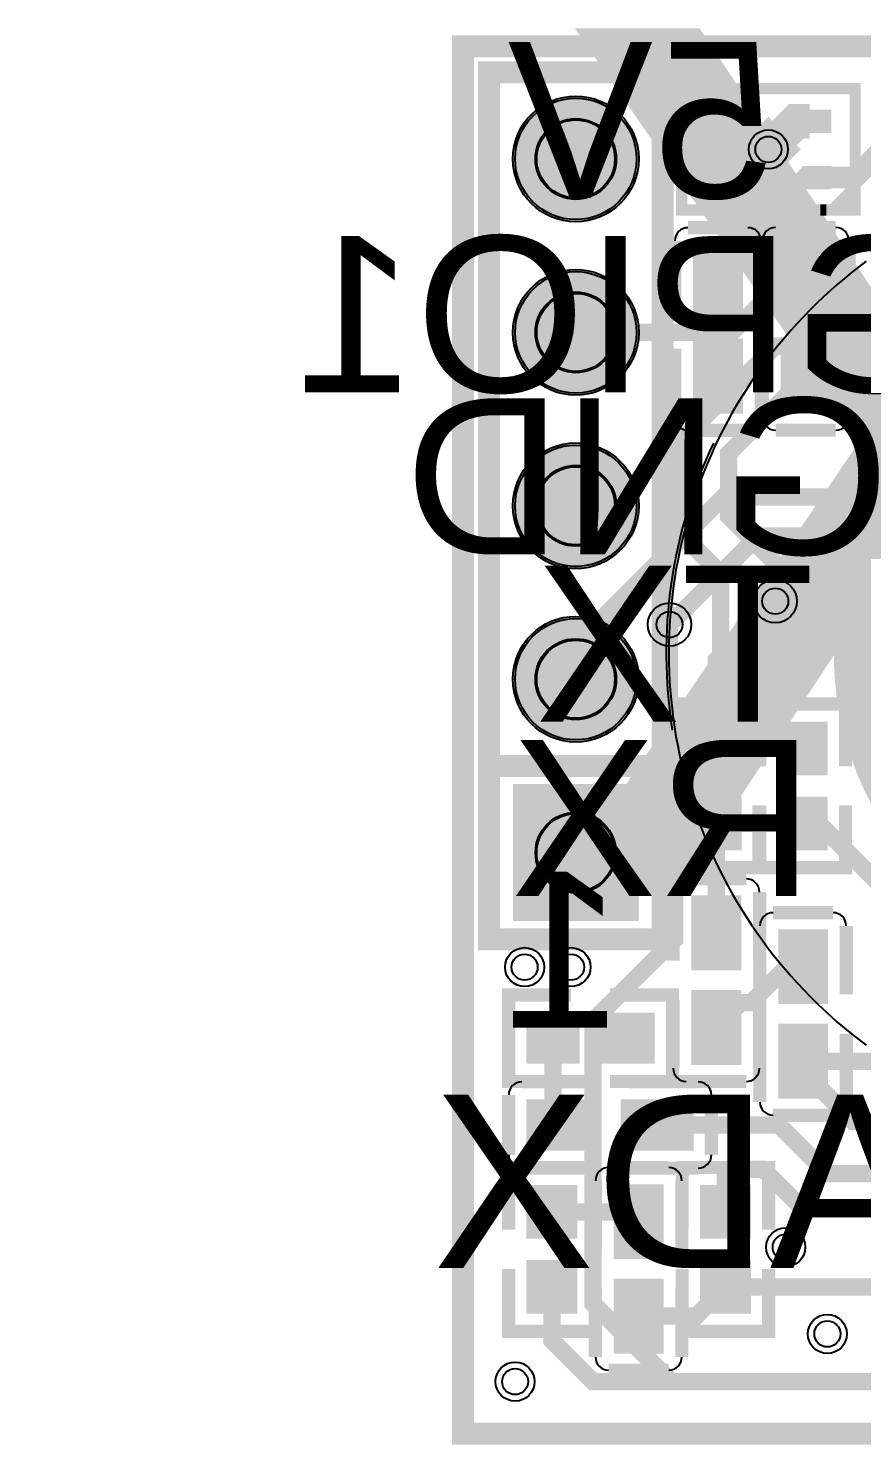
# Model space of a CAD drawing. Header units: millimetres. Extents: x -5 to 16.1, y -0.1 to 16.2.
# Drawn here: x -5.01 to 4.6, y -0.13 to 16.21 of the extents above; entities that cross this region are included whole.
import ezdxf

# ---------------------------------------------------------------- set-up
doc = ezdxf.new("R2010")
doc.units = ezdxf.units.MM
for name, color, linetype, true_color in [('BoardOutLine', 7, 'Continuous', 0xff00ff), ('BottomLayer', 7, 'Continuous', 0x0000ff), ('BottomPasteMaskLayer', 7, 'Continuous', 0x800000), ('BottomSilkLayer', 7, 'Continuous', 0x66cc33), ('BottomSolderMaskLayer', 7, 'Continuous', 0xaa00ff), ('Hole', 7, 'Continuous', 0x222222), ('Multi-Layer', 7, 'Continuous', 0xc0c0c0), ('TopLayer', 7, 'Continuous', 0xff0000), ('TopPasteMaskLayer', 7, 'Continuous', 0x808080), ('TopSilkLayer', 7, 'Continuous', 0xffcc00), ('TopSolderMaskLayer', 7, 'Continuous', 0x800080), ('内走线层', 7, 'Continuous', 0x008000)]:
    doc.layers.add(name, color=color, linetype=linetype, true_color=true_color)
doc.styles.get("Standard").update_dxf_attribs({"font": 'arial.ttf'})

msp = doc.modelspace()

# ---------------------------------------------------------------- hatches: boundary and pattern name
at = {"layer": 'BottomLayer'}
msp.add_hatch(color=256, dxfattribs=at).paths.add_polyline_path([(11.7, 9), (11.699, 8.913), (11.696, 8.827), (11.691, 8.74), (11.684, 8.654), (11.675, 8.567), (11.663, 8.481), (11.65, 8.396), (11.635, 8.31), (11.618, 8.225), (11.599, 8.14), (11.578, 8.056), (11.555, 7.973), (11.529, 7.89), (11.502, 7.807), (11.474, 7.725), (11.443, 7.644), (11.41, 7.564), (11.375, 7.485), (11.339, 7.406), (11.301, 7.328), (11.261, 7.251), (11.219, 7.175), (11.175, 7.1), (11.13, 7.026), (11.082, 6.953), (11.034, 6.882), (10.983, 6.811), (10.931, 6.742), (10.877, 6.674), (10.822, 6.607), (10.765, 6.541), (10.707, 6.477), (10.647, 6.415), (10.585, 6.353), (10.523, 6.293), (10.459, 6.235), (10.393, 6.178), (10.326, 6.123), (10.258, 6.069), (10.189, 6.017), (10.118, 5.966), (10.047, 5.918), (9.974, 5.87), (9.9, 5.825), (9.825, 5.781), (9.749, 5.739), (9.672, 5.699), (9.594, 5.661), (9.515, 5.625), (9.436, 5.59), (9.356, 5.557), (9.275, 5.526), (9.193, 5.498), (9.11, 5.471), (9.027, 5.445), (8.944, 5.422), (8.859, 5.401), (8.775, 5.382), (8.69, 5.365), (8.604, 5.35), (8.519, 5.337), (8.433, 5.325), (8.346, 5.316), (8.26, 5.309), (8.173, 5.304), (8.087, 5.301), (8, 5.3), (7.913, 5.301), (7.827, 5.304), (7.74, 5.309), (7.654, 5.316), (7.567, 5.325), (7.481, 5.337), (7.395, 5.35), (7.31, 5.365), (7.225, 5.382), (7.14, 5.401), (7.056, 5.422), (6.973, 5.445), (6.89, 5.471), (6.807, 5.498), (6.725, 5.526), (6.644, 5.557), (6.564, 5.59), (6.484, 5.625), (6.406, 5.661), (6.328, 5.699), (6.251, 5.739), (6.175, 5.781), (6.1, 5.825), (6.026, 5.87), (5.953, 5.918), (5.882, 5.966), (5.811, 6.017), (5.742, 6.069), (5.674, 6.123), (5.607, 6.178), (5.541, 6.235), (5.477, 6.293), (5.415, 6.353), (5.353, 6.415), (5.293, 6.477), (5.235, 6.541), (5.178, 6.607), (5.123, 6.674), (5.069, 6.742), (5.017, 6.811), (4.966, 6.882), (4.918, 6.953), (4.87, 7.026), (4.825, 7.1), (4.781, 7.175), (4.739, 7.251), (4.699, 7.328), (4.661, 7.406), (4.625, 7.485), (4.59, 7.564), (4.557, 7.644), (4.526, 7.725), (4.498, 7.807), (4.471, 7.89), (4.445, 7.973), (4.422, 8.056), (4.401, 8.14), (4.382, 8.225), (4.365, 8.31), (4.35, 8.396), (4.337, 8.481), (4.325, 8.567), (4.316, 8.654), (4.309, 8.74), (4.304, 8.827), (4.301, 8.913), (4.3, 9), (4.301, 9.087), (4.304, 9.173), (4.309, 9.26), (4.316, 9.346), (4.325, 9.433), (4.337, 9.519), (4.35, 9.605), (4.365, 9.69), (4.382, 9.775), (4.401, 9.86), (4.422, 9.944), (4.445, 10.027), (4.471, 10.11), (4.498, 10.193), (4.526, 10.275), (4.557, 10.356), (4.59, 10.436), (4.625, 10.515), (4.661, 10.594), (4.699, 10.672), (4.739, 10.749), (4.781, 10.825), (4.825, 10.9), (4.87, 10.974), (4.918, 11.047), (4.966, 11.118), (5.017, 11.189), (5.069, 11.258), (5.123, 11.326), (5.178, 11.393), (5.235, 11.459), (5.293, 11.523), (5.353, 11.585), (5.415, 11.647), (5.477, 11.707), (5.541, 11.765), (5.607, 11.822), (5.674, 11.877), (5.742, 11.931), (5.811, 11.983), (5.882, 12.034), (5.953, 12.082), (6.026, 12.13), (6.1, 12.175), (6.175, 12.219), (6.251, 12.261), (6.328, 12.301), (6.406, 12.339), (6.484, 12.375), (6.564, 12.41), (6.644, 12.443), (6.725, 12.474), (6.807, 12.502), (6.89, 12.529), (6.973, 12.555), (7.056, 12.578), (7.14, 12.599), (7.225, 12.618), (7.31, 12.635), (7.395, 12.65), (7.481, 12.663), (7.567, 12.675), (7.654, 12.684), (7.74, 12.691), (7.827, 12.696), (7.913, 12.699), (8, 12.7), (8.087, 12.699), (8.173, 12.696), (8.26, 12.691), (8.346, 12.684), (8.433, 12.675), (8.519, 12.663), (8.604, 12.65), (8.69, 12.635), (8.775, 12.618), (8.859, 12.599), (8.944, 12.578), (9.027, 12.555), (9.11, 12.529), (9.193, 12.502), (9.275, 12.474), (9.356, 12.443), (9.436, 12.41), (9.515, 12.375), (9.594, 12.339), (9.672, 12.301), (9.749, 12.261), (9.825, 12.219), (9.9, 12.175), (9.974, 12.13), (10.047, 12.082), (10.118, 12.034), (10.189, 11.983), (10.258, 11.931), (10.326, 11.877), (10.393, 11.822), (10.459, 11.765), (10.523, 11.707), (10.585, 11.647), (10.647, 11.585), (10.707, 11.523), (10.765, 11.459), (10.822, 11.393), (10.877, 11.326), (10.931, 11.258), (10.983, 11.189), (11.034, 11.118), (11.082, 11.047), (11.13, 10.974), (11.175, 10.9), (11.219, 10.825), (11.261, 10.749), (11.301, 10.672), (11.339, 10.594), (11.375, 10.515), (11.41, 10.436), (11.443, 10.356), (11.474, 10.275), (11.502, 10.193), (11.529, 10.11), (11.555, 10.027), (11.578, 9.944), (11.599, 9.86), (11.618, 9.775), (11.635, 9.69), (11.65, 9.605), (11.663, 9.519), (11.675, 9.433), (11.684, 9.346), (11.691, 9.26), (11.696, 9.173), (11.699, 9.087), (11.7, 9), (11.7, 9)])
at = {"layer": 'BottomPasteMaskLayer'}
msp.add_hatch(color=256, dxfattribs=at).paths.add_polyline_path([(11.7, 9), (11.699, 8.913), (11.696, 8.827), (11.691, 8.74), (11.684, 8.654), (11.675, 8.567), (11.663, 8.481), (11.65, 8.396), (11.635, 8.31), (11.618, 8.225), (11.599, 8.14), (11.578, 8.056), (11.555, 7.973), (11.529, 7.89), (11.502, 7.807), (11.474, 7.725), (11.443, 7.644), (11.41, 7.564), (11.375, 7.485), (11.339, 7.406), (11.301, 7.328), (11.261, 7.251), (11.219, 7.175), (11.175, 7.1), (11.13, 7.026), (11.082, 6.953), (11.034, 6.882), (10.983, 6.811), (10.931, 6.742), (10.877, 6.674), (10.822, 6.607), (10.765, 6.541), (10.707, 6.477), (10.647, 6.415), (10.585, 6.353), (10.523, 6.293), (10.459, 6.235), (10.393, 6.178), (10.326, 6.123), (10.258, 6.069), (10.189, 6.017), (10.118, 5.966), (10.047, 5.918), (9.974, 5.87), (9.9, 5.825), (9.825, 5.781), (9.749, 5.739), (9.672, 5.699), (9.594, 5.661), (9.515, 5.625), (9.436, 5.59), (9.356, 5.557), (9.275, 5.526), (9.193, 5.498), (9.11, 5.471), (9.027, 5.445), (8.944, 5.422), (8.859, 5.401), (8.775, 5.382), (8.69, 5.365), (8.604, 5.35), (8.519, 5.337), (8.433, 5.325), (8.346, 5.316), (8.26, 5.309), (8.173, 5.304), (8.087, 5.301), (8, 5.3), (7.913, 5.301), (7.827, 5.304), (7.74, 5.309), (7.654, 5.316), (7.567, 5.325), (7.481, 5.337), (7.395, 5.35), (7.31, 5.365), (7.225, 5.382), (7.14, 5.401), (7.056, 5.422), (6.973, 5.445), (6.89, 5.471), (6.807, 5.498), (6.725, 5.526), (6.644, 5.557), (6.564, 5.59), (6.484, 5.625), (6.406, 5.661), (6.328, 5.699), (6.251, 5.739), (6.175, 5.781), (6.1, 5.825), (6.026, 5.87), (5.953, 5.918), (5.882, 5.966), (5.811, 6.017), (5.742, 6.069), (5.674, 6.123), (5.607, 6.178), (5.541, 6.235), (5.477, 6.293), (5.415, 6.353), (5.353, 6.415), (5.293, 6.477), (5.235, 6.541), (5.178, 6.607), (5.123, 6.674), (5.069, 6.742), (5.017, 6.811), (4.966, 6.882), (4.918, 6.953), (4.87, 7.026), (4.825, 7.1), (4.781, 7.175), (4.739, 7.251), (4.699, 7.328), (4.661, 7.406), (4.625, 7.485), (4.59, 7.564), (4.557, 7.644), (4.526, 7.725), (4.498, 7.807), (4.471, 7.89), (4.445, 7.973), (4.422, 8.056), (4.401, 8.14), (4.382, 8.225), (4.365, 8.31), (4.35, 8.396), (4.337, 8.481), (4.325, 8.567), (4.316, 8.654), (4.309, 8.74), (4.304, 8.827), (4.301, 8.913), (4.3, 9), (4.301, 9.087), (4.304, 9.173), (4.309, 9.26), (4.316, 9.346), (4.325, 9.433), (4.337, 9.519), (4.35, 9.605), (4.365, 9.69), (4.382, 9.775), (4.401, 9.86), (4.422, 9.944), (4.445, 10.027), (4.471, 10.11), (4.498, 10.193), (4.526, 10.275), (4.557, 10.356), (4.59, 10.436), (4.625, 10.515), (4.661, 10.594), (4.699, 10.672), (4.739, 10.749), (4.781, 10.825), (4.825, 10.9), (4.87, 10.974), (4.918, 11.047), (4.966, 11.118), (5.017, 11.189), (5.069, 11.258), (5.123, 11.326), (5.178, 11.393), (5.235, 11.459), (5.293, 11.523), (5.353, 11.585), (5.415, 11.647), (5.477, 11.707), (5.541, 11.765), (5.607, 11.822), (5.674, 11.877), (5.742, 11.931), (5.811, 11.983), (5.882, 12.034), (5.953, 12.082), (6.026, 12.13), (6.1, 12.175), (6.175, 12.219), (6.251, 12.261), (6.328, 12.301), (6.406, 12.339), (6.484, 12.375), (6.564, 12.41), (6.644, 12.443), (6.725, 12.474), (6.807, 12.502), (6.89, 12.529), (6.973, 12.555), (7.056, 12.578), (7.14, 12.599), (7.225, 12.618), (7.31, 12.635), (7.395, 12.65), (7.481, 12.663), (7.567, 12.675), (7.654, 12.684), (7.74, 12.691), (7.827, 12.696), (7.913, 12.699), (8, 12.7), (8.087, 12.699), (8.173, 12.696), (8.26, 12.691), (8.346, 12.684), (8.433, 12.675), (8.519, 12.663), (8.604, 12.65), (8.69, 12.635), (8.775, 12.618), (8.859, 12.599), (8.944, 12.578), (9.027, 12.555), (9.11, 12.529), (9.193, 12.502), (9.275, 12.474), (9.356, 12.443), (9.436, 12.41), (9.515, 12.375), (9.594, 12.339), (9.672, 12.301), (9.749, 12.261), (9.825, 12.219), (9.9, 12.175), (9.974, 12.13), (10.047, 12.082), (10.118, 12.034), (10.189, 11.983), (10.258, 11.931), (10.326, 11.877), (10.393, 11.822), (10.459, 11.765), (10.523, 11.707), (10.585, 11.647), (10.647, 11.585), (10.707, 11.523), (10.765, 11.459), (10.822, 11.393), (10.877, 11.326), (10.931, 11.258), (10.983, 11.189), (11.034, 11.118), (11.082, 11.047), (11.13, 10.974), (11.175, 10.9), (11.219, 10.825), (11.261, 10.749), (11.301, 10.672), (11.339, 10.594), (11.375, 10.515), (11.41, 10.436), (11.443, 10.356), (11.474, 10.275), (11.502, 10.193), (11.529, 10.11), (11.555, 10.027), (11.578, 9.944), (11.599, 9.86), (11.618, 9.775), (11.635, 9.69), (11.65, 9.605), (11.663, 9.519), (11.675, 9.433), (11.684, 9.346), (11.691, 9.26), (11.696, 9.173), (11.699, 9.087), (11.7, 9), (11.7, 9)])
at = {"layer": 'BottomSolderMaskLayer'}
for points in [[(0.575, 14.7, 1), (2.026, 14.7, 1)], [(0.575, 12.7, 1), (2.026, 12.7, 1)], [(11.725, 9), (11.724, 8.913), (11.721, 8.825), (11.716, 8.738), (11.709, 8.651), (11.7, 8.564), (11.689, 8.478), (11.675, 8.391), (11.66, 8.305), (11.643, 8.22), (11.623, 8.135), (11.602, 8.05), (11.579, 7.966), (11.554, 7.882), (11.527, 7.799), (11.497, 7.717), (11.466, 7.635), (11.433, 7.554), (11.399, 7.474), (11.362, 7.395), (11.323, 7.316), (11.283, 7.239), (11.241, 7.163), (11.197, 7.087), (11.151, 7.013), (11.104, 6.939), (11.054, 6.867), (11.004, 6.796), (10.951, 6.726), (10.897, 6.658), (10.841, 6.591), (10.784, 6.525), (10.725, 6.46), (10.665, 6.397), (10.603, 6.335), (10.54, 6.275), (10.475, 6.216), (10.409, 6.159), (10.342, 6.103), (10.274, 6.049), (10.204, 5.996), (10.133, 5.946), (10.061, 5.896), (9.987, 5.849), (9.913, 5.803), (9.837, 5.759), (9.761, 5.717), (9.683, 5.677), (9.605, 5.638), (9.526, 5.601), (9.446, 5.567), (9.365, 5.534), (9.283, 5.503), (9.201, 5.473), (9.118, 5.446), (9.034, 5.421), (8.95, 5.398), (8.865, 5.377), (8.78, 5.357), (8.695, 5.34), (8.609, 5.325), (8.522, 5.311), (8.436, 5.3), (8.349, 5.291), (8.262, 5.284), (8.175, 5.279), (8.087, 5.276), (8, 5.275), (7.913, 5.276), (7.825, 5.279), (7.738, 5.284), (7.651, 5.291), (7.564, 5.3), (7.478, 5.311), (7.391, 5.325), (7.305, 5.34), (7.22, 5.357), (7.135, 5.377), (7.05, 5.398), (6.966, 5.421), (6.882, 5.446), (6.799, 5.473), (6.717, 5.503), (6.635, 5.534), (6.554, 5.567), (6.474, 5.601), (6.395, 5.638), (6.316, 5.677), (6.239, 5.717), (6.163, 5.759), (6.087, 5.803), (6.013, 5.849), (5.939, 5.896), (5.867, 5.946), (5.796, 5.996), (5.726, 6.049), (5.658, 6.103), (5.59, 6.159), (5.525, 6.216), (5.46, 6.275), (5.397, 6.335), (5.335, 6.397), (5.275, 6.46), (5.216, 6.525), (5.159, 6.591), (5.103, 6.658), (5.049, 6.726), (4.996, 6.796), (4.946, 6.867), (4.896, 6.939), (4.849, 7.013), (4.803, 7.087), (4.759, 7.163), (4.717, 7.239), (4.677, 7.316), (4.638, 7.395), (4.601, 7.474), (4.567, 7.554), (4.534, 7.635), (4.503, 7.717), (4.473, 7.799), (4.446, 7.882), (4.421, 7.966), (4.398, 8.05), (4.376, 8.135), (4.357, 8.22), (4.34, 8.305), (4.325, 8.391), (4.311, 8.478), (4.3, 8.564), (4.291, 8.651), (4.284, 8.738), (4.279, 8.825), (4.276, 8.913), (4.275, 9), (4.276, 9.087), (4.279, 9.175), (4.284, 9.262), (4.291, 9.349), (4.3, 9.436), (4.311, 9.522), (4.325, 9.609), (4.34, 9.695), (4.357, 9.78), (4.376, 9.865), (4.398, 9.95), (4.421, 10.034), (4.446, 10.118), (4.473, 10.201), (4.503, 10.283), (4.534, 10.365), (4.567, 10.446), (4.601, 10.526), (4.638, 10.605), (4.677, 10.684), (4.717, 10.761), (4.759, 10.837), (4.803, 10.913), (4.849, 10.987), (4.896, 11.061), (4.946, 11.133), (4.996, 11.204), (5.049, 11.274), (5.103, 11.342), (5.159, 11.409), (5.216, 11.475), (5.275, 11.54), (5.335, 11.603), (5.397, 11.665), (5.46, 11.725), (5.525, 11.784), (5.59, 11.841), (5.658, 11.897), (5.726, 11.951), (5.796, 12.004), (5.867, 12.054), (5.939, 12.104), (6.013, 12.151), (6.087, 12.197), (6.163, 12.241), (6.239, 12.283), (6.316, 12.323), (6.395, 12.362), (6.474, 12.399), (6.554, 12.433), (6.635, 12.466), (6.717, 12.497), (6.799, 12.527), (6.882, 12.554), (6.966, 12.579), (7.05, 12.602), (7.135, 12.623), (7.22, 12.643), (7.305, 12.66), (7.391, 12.675), (7.478, 12.689), (7.564, 12.7), (7.651, 12.709), (7.738, 12.716), (7.825, 12.721), (7.913, 12.724), (8, 12.725), (8.087, 12.724), (8.175, 12.721), (8.262, 12.716), (8.349, 12.709), (8.436, 12.7), (8.522, 12.689), (8.609, 12.675), (8.695, 12.66), (8.78, 12.643), (8.865, 12.623), (8.95, 12.602), (9.034, 12.579), (9.118, 12.554), (9.201, 12.527), (9.283, 12.497), (9.365, 12.466), (9.446, 12.433), (9.526, 12.399), (9.605, 12.362), (9.683, 12.323), (9.761, 12.283), (9.837, 12.241), (9.913, 12.197), (9.987, 12.151), (10.061, 12.104), (10.133, 12.054), (10.204, 12.004), (10.274, 11.951), (10.342, 11.897), (10.409, 11.841), (10.475, 11.784), (10.54, 11.725), (10.603, 11.665), (10.665, 11.603), (10.725, 11.54), (10.784, 11.475), (10.841, 11.409), (10.897, 11.342), (10.951, 11.274), (11.004, 11.204), (11.054, 11.133), (11.104, 11.061), (11.151, 10.987), (11.197, 10.913), (11.241, 10.837), (11.283, 10.761), (11.323, 10.684), (11.362, 10.605), (11.399, 10.526), (11.433, 10.446), (11.466, 10.365), (11.497, 10.283), (11.527, 10.201), (11.554, 10.118), (11.579, 10.034), (11.602, 9.95), (11.623, 9.865), (11.643, 9.78), (11.66, 9.695), (11.675, 9.609), (11.689, 9.522), (11.7, 9.436), (11.709, 9.349), (11.716, 9.262), (11.721, 9.175), (11.724, 9.087), (11.725, 9), (11.725, 9)], [(0.575, 10.7, 1), (2.026, 10.7, 1)], [(0.575, 8.7, 1), (2.026, 8.7, 1)], [(0.577, 5.91), (0.577, 7.49), (2.023, 7.49), (2.023, 5.91)]]:
    msp.add_hatch(color=256, dxfattribs=at).paths.add_polyline_path(points)
at = {"layer": 'Multi-Layer'}
for points in [[(0.6, 14.7, 1), (2, 14.7, 1)], [(0.6, 12.7, 1), (2, 12.7, 1)], [(0.6, 10.7, 1), (2, 10.7, 1)], [(0.6, 8.7, 1), (2, 8.7, 1)], [(0.6, 5.938), (0.6, 7.462), (2, 7.462), (2, 5.938)]]:
    msp.add_hatch(color=256, dxfattribs=at).paths.add_polyline_path(points)
at = {"layer": 'TopLayer'}
for points in [[(2.82, 15.025), (2.82, 15.245), (2.82, 15.245), (3.27, 15.245), (3.27, 15.245), (3.27, 15.185), (3.27, 15.185), (3.11, 15.025), (3.11, 15.025), (2.82, 15.025)], [(4.22, 15.025), (4.22, 15.245), (4.22, 15.245), (3.77, 15.245), (3.77, 15.245), (3.77, 15.185), (3.77, 15.185), (3.93, 15.025), (3.93, 15.025), (4.22, 15.025)], [(3.181, 14.81), (3.52, 14.471), (3.52, 14.471), (3.859, 14.81), (3.859, 14.81), (3.52, 15.149), (3.52, 15.149), (3.181, 14.81)], [(2.82, 14.595), (2.82, 14.375), (2.82, 14.375), (3.27, 14.375), (3.27, 14.375), (3.27, 14.435), (3.27, 14.435), (3.11, 14.595), (3.11, 14.595), (2.82, 14.595)], [(4.22, 14.595), (4.22, 14.375), (4.22, 14.375), (3.77, 14.375), (3.77, 14.375), (3.77, 14.435), (3.77, 14.435), (3.93, 14.595), (3.93, 14.595), (4.22, 14.595)], [(2.669, 12.889), (3.209, 12.889), (3.209, 13.679), (2.669, 13.679)], [(4.22, 12.891), (3.68, 12.891), (3.68, 13.681), (4.22, 13.681)], [(2.669, 12.589), (3.209, 12.589), (3.209, 11.799), (2.669, 11.799)], [(4.22, 12.591), (3.68, 12.591), (3.68, 11.801), (4.22, 11.801)], [(3.19, 7.62), (2.65, 7.62), (2.65, 8.186), (3.19, 8.186)], [(3.64, 7.62), (4.18, 7.62), (4.18, 8.186), (3.64, 8.186)], [(3.19, 7.32), (2.65, 7.32), (2.65, 6.754), (3.19, 6.754)], [(3.64, 7.32), (4.18, 7.32), (4.18, 6.754), (3.64, 6.754)], [(3.19, 5.38), (2.65, 5.38), (2.65, 6.17), (3.19, 6.17)], [(4.19, 4.99), (3.65, 4.99), (3.65, 5.78), (4.19, 5.78)], [(3.19, 5.08), (2.65, 5.08), (2.65, 4.29), (3.19, 4.29)], [(1.32, 4.83), (1.32, 4.29), (0.754, 4.29), (0.754, 4.83)], [(1.62, 4.83), (1.62, 4.29), (2.186, 4.29), (2.186, 4.83)], [(4.19, 4.69), (3.65, 4.69), (3.65, 3.9), (4.19, 3.9)], [(1.544, 3.29), (1.544, 3.83), (0.754, 3.83), (0.754, 3.29)], [(1.845, 3.29), (1.845, 3.83), (2.635, 3.83), (2.635, 3.29)], [(1.294, 2.274), (0.754, 2.274), (0.754, 2.84), (1.294, 2.84)], [(2.294, 2.05), (1.754, 2.05), (1.754, 2.84), (2.294, 2.84)], [(2.754, 2.274), (3.294, 2.274), (3.294, 2.84), (2.754, 2.84)], [(1.294, 1.974), (0.754, 1.974), (0.754, 1.409), (1.294, 1.409)], [(2.754, 1.974), (3.294, 1.974), (3.294, 1.409), (2.754, 1.409)], [(2.294, 1.75), (1.754, 1.75), (1.754, 0.96), (2.294, 0.96)]]:
    msp.add_hatch(color=256, dxfattribs=at).paths.add_polyline_path(points)
at = {"layer": 'TopPasteMaskLayer'}
for points in [[(2.82, 15.025), (2.82, 15.245), (2.82, 15.245), (3.27, 15.245), (3.27, 15.245), (3.27, 15.185), (3.27, 15.185), (3.11, 15.025), (3.11, 15.025), (2.82, 15.025)], [(4.22, 15.025), (4.22, 15.245), (4.22, 15.245), (3.77, 15.245), (3.77, 15.245), (3.77, 15.185), (3.77, 15.185), (3.93, 15.025), (3.93, 15.025), (4.22, 15.025)], [(3.181, 14.81), (3.52, 14.471), (3.52, 14.471), (3.859, 14.81), (3.859, 14.81), (3.52, 15.149), (3.52, 15.149), (3.181, 14.81)], [(2.82, 14.595), (2.82, 14.375), (2.82, 14.375), (3.27, 14.375), (3.27, 14.375), (3.27, 14.435), (3.27, 14.435), (3.11, 14.595), (3.11, 14.595), (2.82, 14.595)], [(4.22, 14.595), (4.22, 14.375), (4.22, 14.375), (3.77, 14.375), (3.77, 14.375), (3.77, 14.435), (3.77, 14.435), (3.93, 14.595), (3.93, 14.595), (4.22, 14.595)], [(3.164, 12.919), (2.714, 12.919), (2.664, 12.989), (2.664, 13.469), (2.714, 13.519), (3.164, 13.519), (3.214, 13.469), (3.214, 12.989)], [(3.725, 13.521), (4.175, 13.521), (4.225, 13.471), (4.225, 12.991), (4.175, 12.921), (3.725, 12.921), (3.675, 12.991), (3.675, 13.471)], [(3.164, 11.959), (2.714, 11.959), (2.664, 12.009), (2.664, 12.489), (2.714, 12.559), (3.164, 12.559), (3.214, 12.489), (3.214, 12.009)], [(3.725, 12.561), (4.175, 12.561), (4.225, 12.491), (4.225, 12.011), (4.175, 11.961), (3.725, 11.961), (3.675, 12.011), (3.675, 12.491)], [(3.15, 7.605), (2.69, 7.605), (2.65, 7.645), (2.65, 8.146), (2.69, 8.186), (3.15, 8.186), (3.19, 8.146), (3.19, 7.645)], [(3.68, 7.605), (4.14, 7.605), (4.18, 7.645), (4.18, 8.146), (4.14, 8.186), (3.68, 8.186), (3.64, 8.146), (3.64, 7.645)], [(3.15, 7.335), (2.69, 7.335), (2.65, 7.295), (2.65, 6.794), (2.69, 6.754), (3.15, 6.754), (3.19, 6.794), (3.19, 7.295)], [(3.68, 7.335), (4.14, 7.335), (4.18, 7.295), (4.18, 6.794), (4.14, 6.754), (3.68, 6.754), (3.64, 6.794), (3.64, 7.295)], [(2.695, 6.01), (3.145, 6.01), (3.195, 5.96), (3.195, 5.48), (3.145, 5.41), (2.695, 5.41), (2.645, 5.48), (2.645, 5.96)], [(3.695, 5.62), (4.145, 5.62), (4.195, 5.57), (4.195, 5.09), (4.145, 5.02), (3.695, 5.02), (3.645, 5.09), (3.645, 5.57)], [(2.695, 5.05), (3.145, 5.05), (3.195, 4.98), (3.195, 4.5), (3.145, 4.45), (2.695, 4.45), (2.645, 4.5), (2.645, 4.98)], [(1.335, 4.79), (1.335, 4.33), (1.295, 4.29), (0.794, 4.29), (0.754, 4.33), (0.754, 4.79), (0.794, 4.83), (1.295, 4.83)], [(1.605, 4.79), (1.605, 4.33), (1.645, 4.29), (2.146, 4.29), (2.186, 4.33), (2.186, 4.79), (2.146, 4.83), (1.645, 4.83)], [(3.695, 4.66), (4.145, 4.66), (4.195, 4.59), (4.195, 4.11), (4.145, 4.06), (3.695, 4.06), (3.645, 4.11), (3.645, 4.59)], [(1.514, 3.785), (1.514, 3.335), (1.444, 3.285), (0.964, 3.285), (0.914, 3.335), (0.914, 3.785), (0.964, 3.835), (1.444, 3.835)], [(2.474, 3.785), (2.474, 3.335), (2.424, 3.285), (1.944, 3.285), (1.874, 3.335), (1.874, 3.785), (1.944, 3.835), (2.424, 3.835)], [(1.254, 2.259), (0.794, 2.259), (0.754, 2.299), (0.754, 2.8), (0.794, 2.84), (1.254, 2.84), (1.294, 2.8), (1.294, 2.299)], [(2.794, 2.259), (3.254, 2.259), (3.294, 2.299), (3.294, 2.8), (3.254, 2.84), (2.794, 2.84), (2.754, 2.8), (2.754, 2.299)], [(1.799, 2.68), (2.249, 2.68), (2.299, 2.63), (2.299, 2.15), (2.249, 2.08), (1.799, 2.08), (1.749, 2.15), (1.749, 2.63)], [(1.254, 1.989), (0.794, 1.989), (0.754, 1.949), (0.754, 1.449), (0.794, 1.409), (1.254, 1.409), (1.294, 1.449), (1.294, 1.949)], [(2.794, 1.989), (3.254, 1.989), (3.294, 1.949), (3.294, 1.449), (3.254, 1.409), (2.794, 1.409), (2.754, 1.449), (2.754, 1.949)], [(1.799, 1.72), (2.249, 1.72), (2.299, 1.65), (2.299, 1.17), (2.249, 1.12), (1.799, 1.12), (1.749, 1.17), (1.749, 1.65)]]:
    msp.add_hatch(color=256, dxfattribs=at).paths.add_polyline_path(points)
at = {"layer": 'TopSolderMaskLayer'}
for points in [[(0.575, 14.7, 1), (2.026, 14.7, 1)], [(2.795, 15), (2.795, 15.27), (2.795, 15.27), (3.295, 15.27), (3.295, 15.27), (3.295, 15.196), (3.295, 15.196), (3.117, 15), (3.117, 15), (2.795, 15)], [(4.245, 15), (4.245, 15.27), (4.245, 15.27), (3.745, 15.27), (3.745, 15.27), (3.745, 15.196), (3.745, 15.196), (3.923, 15), (3.923, 15), (4.245, 15)], [(3.145, 14.81), (3.52, 14.435), (3.52, 14.435), (3.895, 14.81), (3.895, 14.81), (3.52, 15.185), (3.52, 15.185), (3.145, 14.81)], [(2.795, 14.62), (2.795, 14.35), (2.795, 14.35), (3.295, 14.35), (3.295, 14.35), (3.295, 14.424), (3.295, 14.424), (3.117, 14.62), (3.117, 14.62), (2.795, 14.62)], [(4.245, 14.62), (4.245, 14.35), (4.245, 14.35), (3.745, 14.35), (3.745, 14.35), (3.745, 14.424), (3.745, 14.424), (3.923, 14.62), (3.923, 14.62), (4.245, 14.62)], [(2.652, 12.852), (3.226, 12.852), (3.226, 13.716), (2.652, 13.716)], [(4.237, 12.854), (3.663, 12.854), (3.663, 13.719), (4.237, 13.719)], [(0.575, 12.7, 1), (2.026, 12.7, 1)], [(2.652, 12.626), (3.226, 12.626), (3.226, 11.761), (2.652, 11.761)], [(4.237, 12.628), (3.663, 12.628), (3.663, 11.764), (4.237, 11.764)], [(0.575, 10.7, 1), (2.026, 10.7, 1)], [(0.575, 8.7, 1), (2.026, 8.7, 1)], [(3.214, 7.593), (2.626, 7.593), (2.626, 8.212), (3.214, 8.212)], [(3.616, 7.593), (4.204, 7.593), (4.204, 8.212), (3.616, 8.212)], [(0.577, 5.91), (0.577, 7.49), (2.023, 7.49), (2.023, 5.91)], [(3.214, 7.347), (2.626, 7.347), (2.626, 6.728), (3.214, 6.728)], [(3.616, 7.347), (4.204, 7.347), (4.204, 6.728), (3.616, 6.728)], [(3.207, 5.343), (2.633, 5.343), (2.633, 6.207), (3.207, 6.207)], [(4.207, 4.953), (3.633, 4.953), (3.633, 5.817), (4.207, 5.817)], [(3.207, 5.117), (2.633, 5.117), (2.633, 4.253), (3.207, 4.253)], [(1.345, 4.855), (1.345, 4.265), (0.729, 4.265), (0.729, 4.855)], [(1.595, 4.855), (1.595, 4.265), (2.211, 4.265), (2.211, 4.855)], [(4.207, 4.727), (3.633, 4.727), (3.633, 3.863), (4.207, 3.863)], [(1.57, 3.265), (1.57, 3.855), (0.729, 3.855), (0.729, 3.265)], [(1.819, 3.265), (1.819, 3.855), (2.66, 3.855), (2.66, 3.265)], [(1.319, 2.248), (0.73, 2.248), (0.73, 2.867), (1.319, 2.867)], [(2.312, 2.013), (1.737, 2.013), (1.737, 2.877), (2.312, 2.877)], [(2.73, 2.248), (3.319, 2.248), (3.319, 2.867), (2.73, 2.867)], [(1.319, 2.001), (0.73, 2.001), (0.73, 1.382), (1.319, 1.382)], [(2.73, 2.001), (3.319, 2.001), (3.319, 1.382), (2.73, 1.382)], [(2.312, 1.787), (1.737, 1.787), (1.737, 0.923), (2.312, 0.923)]]:
    msp.add_hatch(color=256, dxfattribs=at).paths.add_polyline_path(points)

# ---------------------------------------------------------------- linework, layer by layer
at = {"layer": 'BoardOutLine', "const_width": 0.254}
msp.add_lwpolyline([(16, 16), (16, 0), (0, 0), (0, 16), (16, 16)], close=True, dxfattribs=at)
at = {"layer": 'BottomLayer'}
msp.add_lwpolyline([(4.649, 13.521), (4.564, 13.456), (4.48, 13.39), (4.397, 13.322), (4.315, 13.253), (4.235, 13.182), (4.156, 13.109), (4.078, 13.035), (4.002, 12.96), (3.928, 12.883), (3.854, 12.805), (3.783, 12.725), (3.713, 12.644), (3.644, 12.562), (3.577, 12.478), (3.511, 12.394), (3.448, 12.307), (3.386, 12.22), (3.325, 12.132), (3.266, 12.042), (3.209, 11.952), (3.154, 11.86), (3.1, 11.767), (3.049, 11.673), (2.999, 11.578), (2.95, 11.483), (2.904, 11.386), (2.859, 11.289), (2.817, 11.19), (2.776, 11.091), (2.737, 10.992), (2.7, 10.891), (2.665, 10.79), (2.632, 10.688), (2.601, 10.585), (2.572, 10.482), (2.544, 10.379), (2.519, 10.275), (2.496, 10.17), (2.475, 10.065), (2.455, 9.96), (2.438, 9.854), (2.423, 9.748), (2.41, 9.641), (2.398, 9.535), (2.389, 9.428), (2.382, 9.321), (2.377, 9.214), (2.374, 9.107), (2.373, 9), (2.374, 8.893), (2.377, 8.786), (2.382, 8.679), (2.389, 8.572), (2.398, 8.465), (2.41, 8.359), (2.423, 8.252), (2.438, 8.146), (2.455, 8.04), (2.475, 7.935), (2.496, 7.83), (2.519, 7.726), (2.544, 7.621), (2.572, 7.518), (2.601, 7.415), (2.632, 7.312), (2.665, 7.21), (2.7, 7.109), (2.737, 7.009), (2.776, 6.909), (2.817, 6.81), (2.859, 6.711), (2.904, 6.614), (2.95, 6.517), (2.999, 6.422), (3.049, 6.327), (3.1, 6.233), (3.154, 6.14), (3.209, 6.049), (3.266, 5.958), (3.325, 5.868), (3.386, 5.78), (3.448, 5.693), (3.511, 5.606), (3.577, 5.522), (3.644, 5.438), (3.713, 5.356), (3.783, 5.275), (3.854, 5.195), (3.928, 5.117), (4.002, 5.04), (4.078, 4.965), (4.156, 4.891), (4.235, 4.818), (4.315, 4.747), (4.397, 4.678), (4.48, 4.61), (4.564, 4.544), (4.649, 4.479)], dxfattribs=at)
at = {"layer": 'BottomSilkLayer'}
msp.add_arc((8, 9), 5.658, 154.654, 189.0395, dxfattribs=at)
at = {"layer": 'BottomSolderMaskLayer'}
for centre, radius in [((1.3, 14.7), 0.725), ((1.3, 14.7), 0.466), ((1.3, 12.7), 0.725), ((1.3, 12.7), 0.466), ((1.3, 10.7), 0.725), ((1.3, 10.7), 0.466), ((1.3, 8.7), 0.725), ((1.3, 8.7), 0.466), ((1.3, 6.7), 0.465)]:
    msp.add_circle(centre, radius, dxfattribs=at)
at = {"layer": 'Hole'}
for centre in [(3.52, 14.81), (3.6, 9.6), (2.38, 9.33), (0.71, 5.38), (1.245, 5.38), (3.72, 2.15), (4.2, 1.15), (0.6, 0.6)]:
    msp.add_circle(centre, 0.15, dxfattribs=at)
at = {"layer": 'Multi-Layer'}
for centre, radius in [((1.3, 14.7), 0.7), ((1.3, 14.7), 0.45), ((3.52, 14.81), 0.225), ((1.3, 12.7), 0.7), ((1.3, 12.7), 0.45), ((1.3, 10.7), 0.7), ((1.3, 10.7), 0.45), ((3.6, 9.6), 0.25), ((2.38, 9.33), 0.25), ((1.3, 8.7), 0.7), ((1.3, 8.7), 0.45), ((1.3, 6.7), 0.45), ((0.71, 5.38), 0.225), ((1.245, 5.38), 0.225), ((3.72, 2.15), 0.225), ((4.2, 1.15), 0.225), ((0.6, 0.6), 0.225)]:
    msp.add_circle(centre, radius, dxfattribs=at)
at = {"layer": 'TopLayer'}
for points, const_width in [([(3.52, 14.81), (3.845, 15.135), (3.995, 15.135)], 0.4), ([(3.995, 14.485), (4.515, 14.485), (4.905, 14.875), (5.18, 14.875)], 0.25), ([(1.301, 8.7), (1.301, 9.101), (3, 10.801), (4.801, 10.801), (5.601, 11.601), (8.542, 11.601)], 0.2), ([(8.542, 11.199), (5.809, 11.199), (4.961, 10.351), (3.401, 10.351), (2.38, 9.33)], 0.2), ([(2.92, 7.903), (2.92, 8.92), (3.6, 9.6)], 0.2), ([(2.92, 7.037), (2.92, 5.775)], 0.2), ([(3.91, 7.037), (2.92, 7.037)], 0.2), ([(3.91, 7.037), (4.102, 7.037), (6.033, 5.107)], 0.2), ([(2.92, 4.685), (3.205, 4.97), (3.32, 4.97), (3.735, 5.385), (3.92, 5.385)], 0.2), ([(5.679, 4.753), (5.221, 4.295), (3.92, 4.295)], 0.2), ([(1.037, 4.56), (1.037, 3.672), (1.149, 3.56)], 0.2), ([(3.92, 4.295), (3.92, 4.18), (4.5, 3.6), (5.632, 3.6), (5.679, 3.647)], 0.2), ([(2.24, 3.56), (3.64, 3.56), (4.2, 3), (5.739, 3), (6.033, 3.293)], 0.2), ([(6.386, 2.94), (6.036, 2.59), (3.92, 2.59), (3.46, 3.05), (3.11, 3.05), (3.024, 2.964), (3.024, 2.557)], 0.2), ([(1.024, 2.557), (1.912, 2.557), (2.024, 2.445)], 0.2), ([(3.024, 1.692), (5.845, 1.692), (6.74, 2.586)], 0.2), ([(1.024, 1.692), (1.024, 1.075), (1.499, 0.6), (5.461, 0.6), (7.094, 2.233)], 0.2), ([(2.024, 1.355), (2.688, 1.355), (3.024, 1.692)], 0.2)]:
    msp.add_lwpolyline(points, dxfattribs=dict(at, const_width=const_width))
at = {"layer": 'TopSilkLayer', "const_width": 0.254}
msp.add_lwpolyline([(0.3, 5.7), (0.3, 15.7), (2.3, 15.7), (2.3, 5.7), (0.3, 5.7)], close=True, dxfattribs=at)
at = {"layer": 'TopSilkLayer'}
for points, const_width in [([(4.521, 14.377), (4.521, 15.51), (2.52, 15.51), (2.52, 14.111), (4.12, 14.111)], 0.13), ([(4.12, 14.111), (4.254, 14.111), (4.521, 14.377)], 0.13), ([(4.521, 14.377), (4.521, 14.11), (4.255, 14.11), (4.254, 14.111)], 0.13), ([(4.521, 14.11), (4.489, 14.11), (4.371, 14.228)], 0.13), ([(4.187, 14.111), (4.12, 14.111)], 0.13), ([(2.593, 13.907), (3.285, 13.907)], 0.152), ([(4.296, 13.91), (3.604, 13.91)], 0.152), ([(2.44, 12.965), (2.44, 13.755)], 0.152), ([(3.438, 13.755), (3.438, 12.965)], 0.152), ([(3.451, 13.758), (3.451, 12.967)], 0.152), ([(4.449, 12.967), (4.449, 13.758)], 0.152), ([(2.44, 12.512), (2.44, 11.722)], 0.152), ([(3.438, 11.722), (3.438, 12.512)], 0.152), ([(3.451, 11.725), (3.451, 12.515)], 0.152), ([(4.449, 12.515), (4.449, 11.725)], 0.152), ([(2.593, 11.57), (3.285, 11.57)], 0.152), ([(4.296, 11.573), (3.604, 11.573)], 0.152), ([(3.419, 7.696), (3.419, 8.414), (2.421, 8.414), (2.421, 7.696)], 0.152), ([(3.411, 7.696), (3.411, 8.414), (4.409, 8.414), (4.409, 7.696)], 0.152), ([(0.3, 7.7), (2.3, 7.7)], 0.254), ([(3.419, 7.244), (3.419, 6.526), (2.421, 6.526), (2.421, 7.244)], 0.152), ([(3.411, 7.244), (3.411, 6.526), (4.409, 6.526), (4.409, 7.244)], 0.152), ([(3.266, 6.399), (2.574, 6.399)], 0.152), ([(2.421, 6.246), (2.421, 5.456)], 0.152), ([(3.419, 5.456), (3.419, 6.246)], 0.152), ([(4.266, 6.009), (3.574, 6.009)], 0.152), ([(3.421, 5.856), (3.421, 5.066)], 0.152), ([(4.419, 5.066), (4.419, 5.856)], 0.152), ([(1.244, 5.059), (0.526, 5.059), (0.526, 4.061), (1.244, 4.061)], 0.152), ([(1.696, 5.059), (2.414, 5.059), (2.414, 4.061), (1.696, 4.061)], 0.152), ([(2.421, 4.214), (2.421, 5.004)], 0.152), ([(3.419, 5.004), (3.419, 4.214)], 0.152), ([(3.421, 3.824), (3.421, 4.614)], 0.152), ([(4.419, 4.614), (4.419, 3.824)], 0.152), ([(0.678, 4.059), (1.468, 4.059)], 0.152), ([(2.711, 4.059), (1.921, 4.059)], 0.152), ([(3.266, 4.061), (2.574, 4.061)], 0.152), ([(0.526, 3.214), (0.526, 3.906)], 0.152), ([(2.863, 3.214), (2.863, 3.906)], 0.152), ([(4.266, 3.671), (3.574, 3.671)], 0.152), ([(1.523, 2.351), (1.523, 3.069), (0.526, 3.069), (0.526, 2.351)], 0.152), ([(1.468, 3.061), (0.678, 3.061)], 0.152), ([(2.371, 3.069), (1.678, 3.069)], 0.152), ([(1.921, 3.061), (2.711, 3.061)], 0.152), ([(2.526, 2.351), (2.526, 3.069), (3.523, 3.069), (3.523, 2.351)], 0.152), ([(1.526, 2.916), (1.526, 2.126)], 0.152), ([(2.523, 2.126), (2.523, 2.916)], 0.152), ([(1.523, 1.898), (1.523, 1.18), (0.526, 1.18), (0.526, 1.898)], 0.152), ([(2.526, 1.898), (2.526, 1.18), (3.523, 1.18), (3.523, 1.898)], 0.152), ([(1.526, 0.884), (1.526, 1.674)], 0.152), ([(2.523, 1.674), (2.523, 0.884)], 0.152), ([(2.371, 0.731), (1.678, 0.731)], 0.152)]:
    msp.add_lwpolyline(points, dxfattribs=dict(at, const_width=const_width))
for centre, start, end in [((2.593, 13.755), 90, 180), ((3.285, 13.755), 0, 90), ((3.604, 13.758), 90, 180), ((4.296, 13.758), 0, 90), ((2.593, 11.722), 180, 270), ((3.285, 11.722), 270, 0), ((3.604, 11.725), 180, 270), ((4.296, 11.725), 270, 0), ((2.574, 6.246), 90, 180), ((3.266, 6.246), 0, 90), ((3.574, 5.856), 90, 180), ((4.266, 5.856), 0, 90), ((2.574, 4.214), 180, 270), ((3.266, 4.214), 270, 0), ((0.678, 3.906), 90, 180), ((2.711, 3.906), 0, 90), ((3.574, 3.824), 180, 270), ((4.266, 3.824), 270, 0), ((0.678, 3.214), 180, 270), ((2.711, 3.214), 270, 360), ((1.678, 2.916), 90, 180), ((2.371, 2.916), 0, 90), ((1.678, 0.884), 180, 270), ((2.371, 0.884), 270, 0)]:
    msp.add_arc(centre, 0.152, start, end, dxfattribs=at)
at = {"layer": 'TopSolderMaskLayer'}
for centre, radius in [((1.3, 14.7), 0.725), ((1.3, 14.7), 0.466), ((1.3, 12.7), 0.725), ((1.3, 12.7), 0.466), ((1.3, 10.7), 0.725), ((1.3, 10.7), 0.466), ((1.3, 8.7), 0.725), ((1.3, 8.7), 0.466), ((1.3, 6.7), 0.465)]:
    msp.add_circle(centre, radius, dxfattribs=at)
at = {"layer": '内走线层', "const_width": 0.2}
for points in [[(3.599, 9.599), (3.599, 10.041), (3.061, 10.58), (3.061, 11.301), (3.729, 11.969), (5.339, 11.969), (5.85, 12.48), (6.48, 12.48), (6.779, 12.779), (6.779, 13.32), (5.911, 14.189), (5.911, 14.999)], [(6.221, 13.021), (5.779, 13.021), (5.7, 13.099), (3.5, 13.099), (3.099, 12.701), (1.301, 12.701)], [(6.871, 1.1), (5.901, 1.1), (5.4, 0.6), (2.401, 0.6), (1.499, 1.499), (1.499, 4.761), (2.441, 5.7), (2.441, 7.052), (2.969, 7.58), (2.969, 9.919), (2.53, 10.359), (2.53, 11.471), (3.599, 12.541), (5.05, 12.541)], [(1.3, 6.7), (2.38, 7.78), (2.38, 9.33)]]:
    msp.add_lwpolyline(points, dxfattribs=at)

# ---------------------------------------------------------------- texts
at = {"layer": 'BottomSilkLayer', "text_generation_flag": 2}
for s, height, p in [('X', 10, (10.032, 6.206)), ('5V', 1.8, (3.589, 14.25)), ('GPIO1', 1.8, (5.74, 12.01)), ('GND', 1.8, (4.92, 10.14)), ('TX', 1.8, (4.05, 8.21)), ('RX', 1.8, (4.05, 6.2)), ('1', 1.8, (1.85, 4.68)), ('CH1616ADX', 2, (15.65, 1.91))]:
    msp.add_text(s, height=height, dxfattribs=at).set_placement(p)

doc.saveas('drawing.dxf')
